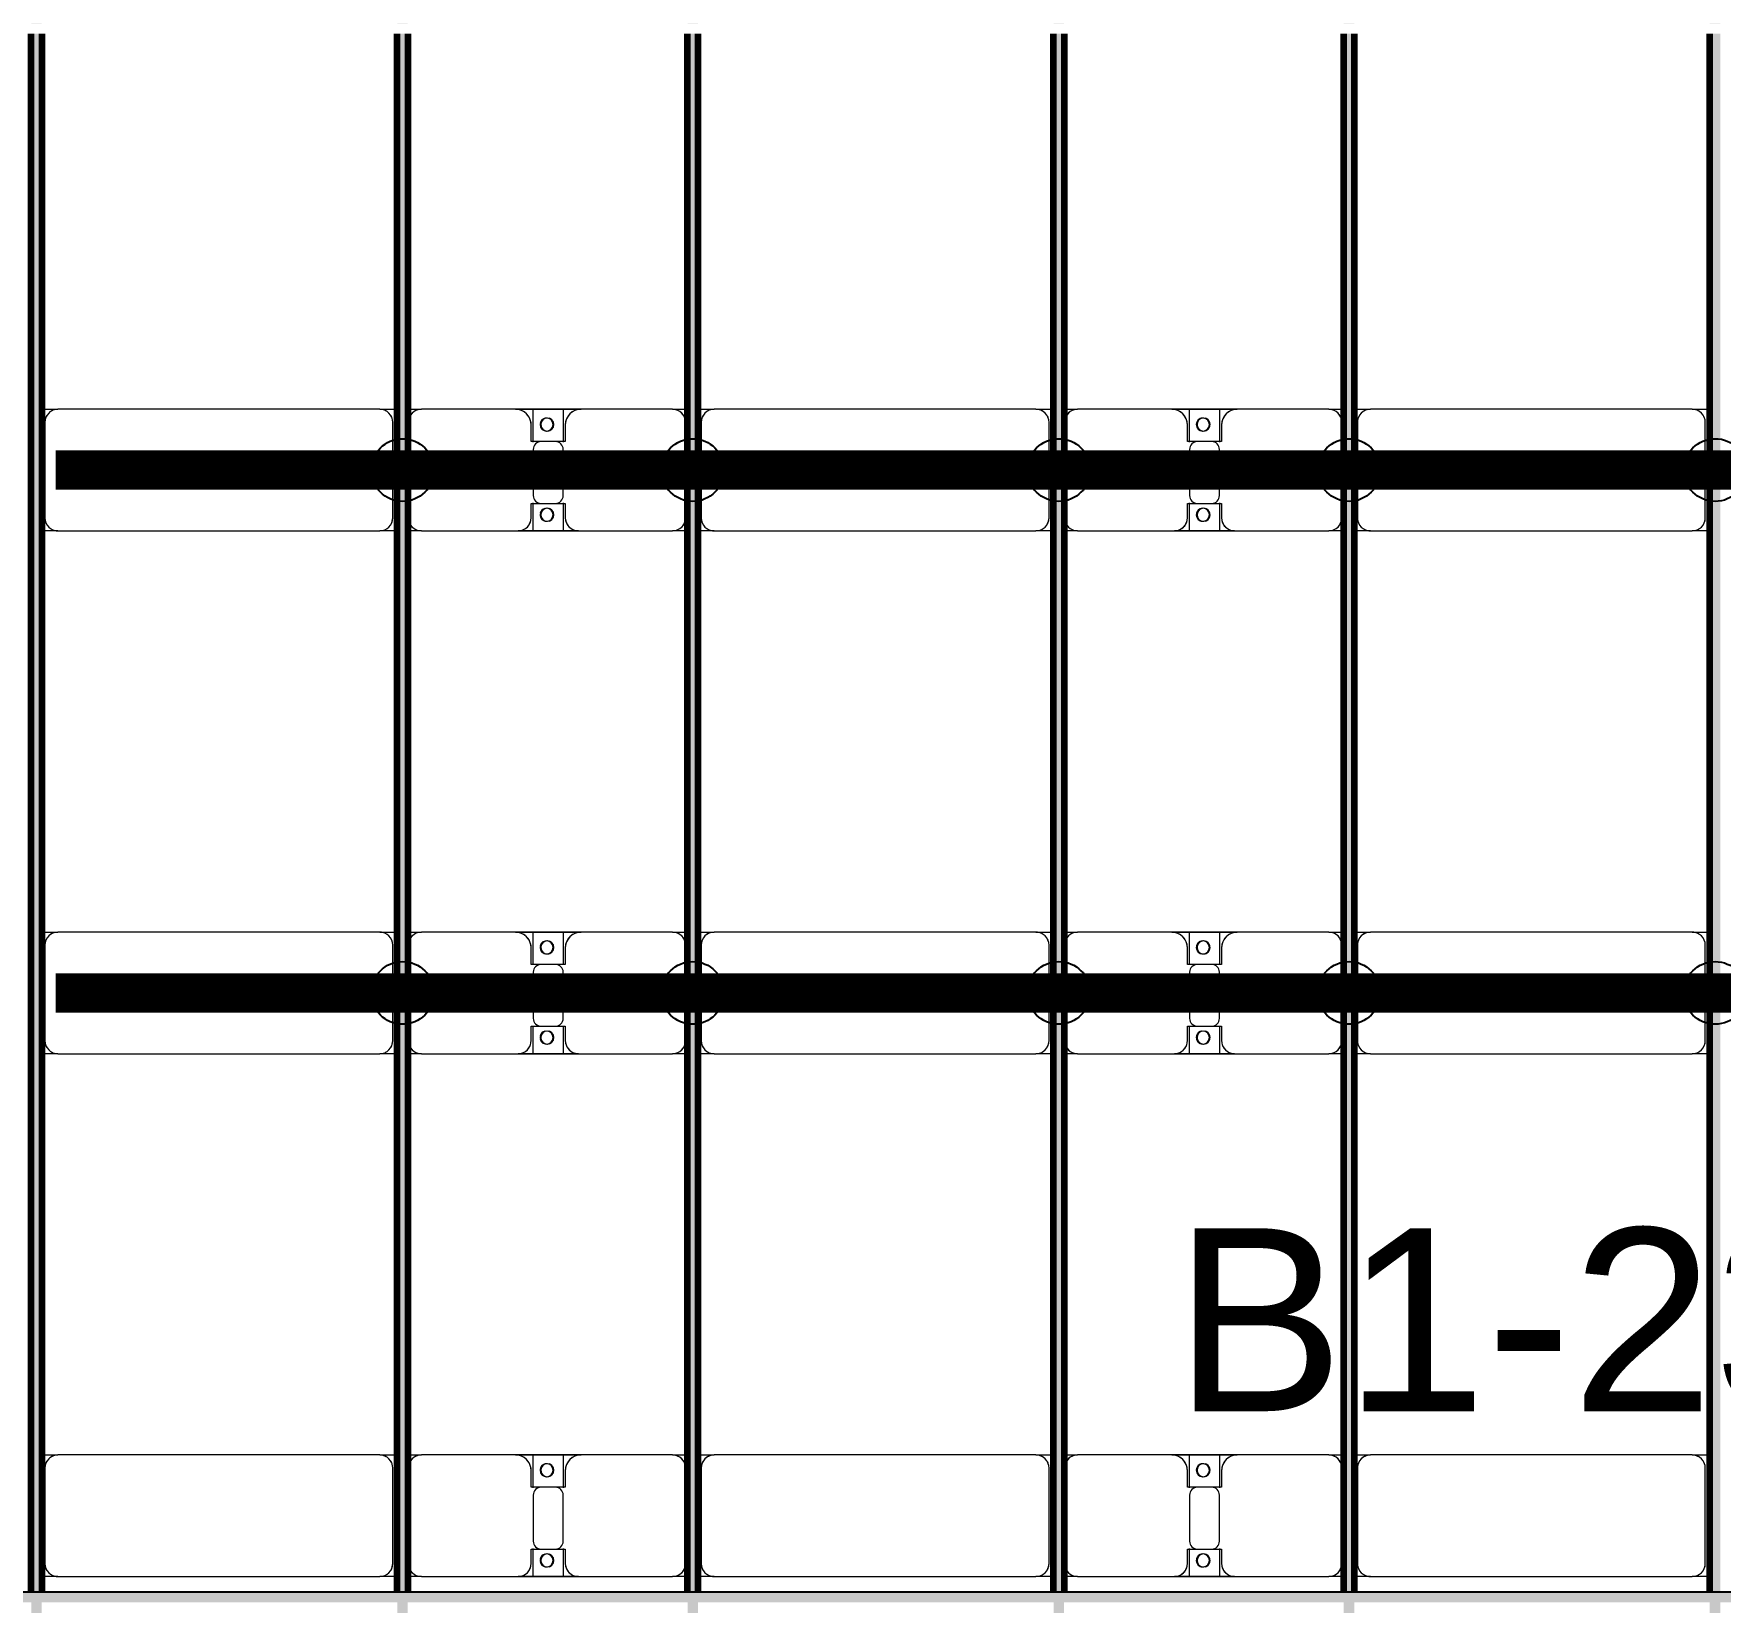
# Model space of a CAD drawing. Header units: millimetres. Extents: x -268744 to 115753, y -96240 to -10461.
# Drawn here: x -209565 to -203114, y -28647 to -22647 of the extents above; entities that cross this region are included whole.
import ezdxf

# ---------------------------------------------------------------- set-up
doc = ezdxf.new("R2010")
doc.units = ezdxf.units.MM
doc.layers.add('A-GENM', color=13, linetype='Continuous', lineweight=9)
doc.layers.add('S-BEAM', color=12, linetype='Continuous', lineweight=9)
doc.layers.add('GC-GHI CHU', color=2, linetype='Continuous')
doc.layers.add('GC-HOP 40x60 GIA CUONG', color=1, linetype='Continuous')
doc.styles.add('GC_VN', font='arial.ttf')

# ---------------------------------------------------------------- blocks, each defined once
blk = doc.blocks.new('Dai phao do pin - DẢI PHAO ĐỠ PIN-V17-KHUNG KẾT CẤU BÈ PIN 1')
at = {"layer": 'A-GENM', "color": 7}
for p, q in [((44497.6, 241.6), (44559.7, 241.6)), ((44497.6, 241.6), (44559.7, 241.6)), ((45790.3, 241.6), (44559.7, 241.6)), ((45790.3, 241.6), (45857.6, 241.6)), ((45790.3, 241.6), (45857.6, 241.6)), ((45897.6, 241.6), (45949.7, 241.6)), ((45897.6, 241.6), (45949.7, 241.6)), ((46309.7, 241.6), (45949.7, 241.6)), ((46309.7, 241.6), (46492.2, 241.6)), ((46492.2, 241.6), (46309.7, 241.6)), ((46377.8, 241.6), (46560.3, 241.6)), ((46377.8, 116.2), (46377.8, 241.6)), ((46560.3, 241.6), (46377.8, 241.6)), ((46492.2, 241.6), (46492.2, 116.2)), ((46910.3, 241.6), (46560.3, 241.6)), ((46910.3, 241.6), (46967.6, 241.6)), ((46910.3, 241.6), (46967.6, 241.6)), ((47007.6, 241.6), (47069.7, 241.6)), ((47007.6, 241.6), (47069.7, 241.6)), ((48300.3, 241.6), (47069.7, 241.6)), ((48300.3, 241.6), (48367.6, 241.6)), ((48300.3, 241.6), (48367.6, 241.6)), ((48407.6, 241.6), (48459.7, 241.6)), ((48407.6, 241.6), (48459.7, 241.6)), ((48819.7, 241.6), (48459.7, 241.6)), ((48819.7, 241.6), (49002.2, 241.6)), ((49002.2, 241.6), (48819.7, 241.6)), ((48887.8, 241.6), (49070.3, 241.6)), ((48887.8, 116.2), (48887.8, 241.6)), ((49070.3, 241.6), (48887.8, 241.6)), ((49002.2, 241.6), (49002.2, 116.2)), ((49420.3, 241.6), (49070.3, 241.6)), ((49420.3, 241.6), (49477.6, 241.6)), ((49420.3, 241.6), (49477.6, 241.6)), ((49517.6, 241.6), (49579.7, 241.6)), ((49517.6, 241.6), (49579.7, 241.6)), ((50810.3, 241.6), (49579.7, 241.6)), ((50810.3, 241.6), (50877.6, 241.6)), ((50810.3, 241.6), (50877.6, 241.6)), ((44509.7, 191.6), (44509.7, -173.4)), ((45840.3, -173.4), (45840.3, 191.6)), ((45899.7, 191.6), (45899.7, -173.4)), ((46369.7, 118.2), (46369.7, 181.6)), ((46500.3, 181.6), (46500.3, 118.2)), ((46960.3, -173.4), (46960.3, 191.6)), ((47019.7, 191.6), (47019.7, -173.4)), ((48350.3, -173.4), (48350.3, 191.6)), ((48409.7, 191.6), (48409.7, -173.4)), ((48879.7, 118.2), (48879.7, 181.6)), ((49010.3, 181.6), (49010.3, 118.2)), ((49470.3, -173.4), (49470.3, 191.6)), ((49529.7, 191.6), (49529.7, -173.4)), ((50860.3, -173.4), (50860.3, 191.6)), ((46462.2, 118.2), (46369.7, 118.2)), ((46377.8, 88.2), (46377.8, -88.2)), ((46500.3, 118.2), (46407.8, 118.2)), ((46492.2, -88.2), (46492.2, 88.2)), ((48972.2, 118.2), (48879.7, 118.2)), ((48887.8, 88.2), (48887.8, -88.2)), ((49010.3, 118.2), (48917.8, 118.2)), ((49002.2, -88.2), (49002.2, 88.2)), ((46369.7, -173.4), (46369.7, -118.2)), ((46369.7, -118.2), (46462.2, -118.2)), ((46377.8, -223.4), (46377.8, -116.2)), ((46407.8, -118.2), (46500.3, -118.2)), ((46492.2, -116.2), (46492.2, -223.4)), ((46500.3, -118.2), (46500.3, -173.4)), ((48879.7, -173.4), (48879.7, -118.2)), ((48879.7, -118.2), (48972.2, -118.2)), ((48887.8, -223.4), (48887.8, -116.2)), ((48917.8, -118.2), (49010.3, -118.2)), ((49002.2, -116.2), (49002.2, -223.4)), ((49010.3, -118.2), (49010.3, -173.4)), ((44559.7, -223.4), (44497.6, -223.4)), ((44559.7, -223.4), (44497.6, -223.4)), ((44559.7, -223.4), (45790.3, -223.4)), ((45857.6, -223.4), (45790.3, -223.4)), ((45857.6, -223.4), (45790.3, -223.4)), ((45949.7, -223.4), (45897.6, -223.4)), ((45949.7, -223.4), (45897.6, -223.4)), ((45949.7, -223.4), (46319.7, -223.4)), ((46492.2, -223.4), (46319.7, -223.4)), ((46319.7, -223.4), (46492.2, -223.4)), ((46550.3, -223.4), (46377.8, -223.4)), ((46377.8, -223.4), (46550.3, -223.4)), ((46550.3, -223.4), (46910.3, -223.4)), ((46967.6, -223.4), (46910.3, -223.4)), ((46967.6, -223.4), (46910.3, -223.4)), ((47069.7, -223.4), (47007.6, -223.4)), ((47069.7, -223.4), (47007.6, -223.4)), ((47069.7, -223.4), (48300.3, -223.4)), ((48367.6, -223.4), (48300.3, -223.4)), ((48367.6, -223.4), (48300.3, -223.4)), ((48459.7, -223.4), (48407.6, -223.4)), ((48459.7, -223.4), (48407.6, -223.4)), ((48459.7, -223.4), (48829.7, -223.4)), ((49002.2, -223.4), (48829.7, -223.4)), ((48829.7, -223.4), (49002.2, -223.4)), ((49060.3, -223.4), (48887.8, -223.4)), ((48887.8, -223.4), (49060.3, -223.4)), ((49060.3, -223.4), (49420.3, -223.4)), ((49477.6, -223.4), (49420.3, -223.4)), ((49477.6, -223.4), (49420.3, -223.4)), ((49579.7, -223.4), (49517.6, -223.4)), ((49579.7, -223.4), (49517.6, -223.4)), ((49579.7, -223.4), (50810.3, -223.4)), ((50877.6, -223.4), (50810.3, -223.4)), ((50877.6, -223.4), (50810.3, -223.4))]:
    blk.add_line(p, q, dxfattribs=at)
for centre, radius, start, end in [((44559.7, 191.6), 50, 90, 180), ((44559.7, 191.6), 50, 150, 180), ((44559.7, 191.6), 50, 105, 135), ((45790.3, 191.6), 50, 0, 90), ((45790.3, 191.6), 50, 60, 90), ((45790.3, 191.6), 50, 15, 30), ((45949.7, 191.6), 50, 90, 180), ((45949.7, 191.6), 50, 105, 180), ((46309.7, 181.6), 60, 0, 90), ((46309.7, 181.6), 60, 0, 60), ((46428.6, 183.2), 25, 0, 180), ((46428.6, 183.2), 25, 0, 165), ((46431.4, 183.2), 25, 0, 180), ((46431.4, 183.2), 25, 90, 180), ((46431.4, 183.2), 25, 15, 75), ((46560.3, 181.6), 60, 90, 180), ((46560.3, 181.6), 60, 120, 180), ((46910.3, 191.6), 50, 0, 90), ((46910.3, 191.6), 50, 0, 75), ((47069.7, 191.6), 50, 90, 180), ((47069.7, 191.6), 50, 150, 180), ((47069.7, 191.6), 50, 105, 135), ((48300.3, 191.6), 50, 0, 90), ((48300.3, 191.6), 50, 60, 90), ((48300.3, 191.6), 50, 15, 30), ((48459.7, 191.6), 50, 90, 180), ((48459.7, 191.6), 50, 105, 180), ((48819.7, 181.6), 60, 0, 90), ((48819.7, 181.6), 60, 0, 60), ((48938.6, 183.2), 25, 0, 180), ((48938.6, 183.2), 25, 0, 165), ((48941.4, 183.2), 25, 0, 180), ((48941.4, 183.2), 25, 90, 180), ((48941.4, 183.2), 25, 15, 75), ((49070.3, 181.6), 60, 90, 180), ((49070.3, 181.6), 60, 120, 180), ((49420.3, 191.6), 50, 0, 90), ((49420.3, 191.6), 50, 0, 75), ((49579.7, 191.6), 50, 90, 180), ((49579.7, 191.6), 50, 150, 180), ((49579.7, 191.6), 50, 105, 135), ((50810.3, 191.6), 50, 360, 90), ((50810.3, 191.6), 50, 60, 90), ((50810.3, 191.6), 50, 15, 30), ((46428.6, 183.2), 25, 180, 360), ((46431.4, 183.2), 25, 180, 0), ((46431.4, 183.2), 25, 180, 300), ((46428.6, 183.2), 25, 210, 0), ((46431.4, 183.2), 25, 330, 345), ((48938.6, 183.2), 25, 180, 360), ((48941.4, 183.2), 25, 180, 360), ((48941.4, 183.2), 25, 180, 300), ((48938.6, 183.2), 25, 210, 0), ((48941.4, 183.2), 25, 330, 345), ((46407.8, 88.2), 30, 90, 180), ((46462.2, 88.2), 30, 0, 90), ((48917.8, 88.2), 30, 90, 180), ((48972.2, 88.2), 30, 0, 90), ((46407.8, -88.2), 30, 180, 270), ((46462.2, -88.2), 30, 270, 360), ((48917.8, -88.2), 30, 180, 270), ((48972.2, -88.2), 30, 270, 360), ((44559.7, -173.4), 50, 180, 270), ((44559.7, -173.4), 50, 180, 210), ((45790.3, -173.4), 50, 270, 0), ((45790.3, -173.4), 50, 330, 360), ((45949.7, -173.4), 50, 180, 270), ((45949.7, -173.4), 50, 180, 255), ((46319.7, -173.4), 50, 270, 0), ((46319.7, -173.4), 50, 285, 0), ((46428.6, -161.8), 25, 0, 180), ((46428.6, -161.8), 25, 180, 0), ((46428.6, -161.8), 25, 105, 165), ((46428.6, -161.8), 25, 195, 0), ((46431.4, -161.8), 25, 0, 180), ((46431.4, -161.8), 25, 105, 180), ((46431.4, -161.8), 25, 180, 0), ((46431.4, -161.8), 25, 180, 270), ((46428.6, -161.8), 25, 0, 75), ((46431.4, -161.8), 25, 15, 75), ((46431.4, -161.8), 25, 285, 345), ((46550.3, -173.4), 50, 180, 270), ((46550.3, -173.4), 50, 180, 255), ((46910.3, -173.4), 50, 270, 0), ((46910.3, -173.4), 50, 285, 360), ((47069.7, -173.4), 50, 180, 270), ((47069.7, -173.4), 50, 180, 210), ((48300.3, -173.4), 50, 270, 0), ((48300.3, -173.4), 50, 330, 0), ((48459.7, -173.4), 50, 180, 270), ((48459.7, -173.4), 50, 180, 255), ((48829.7, -173.4), 50, 270, 0), ((48829.7, -173.4), 50, 285, 0), ((48938.6, -161.8), 25, 0, 180), ((48938.6, -161.8), 25, 180, 0), ((48938.6, -161.8), 25, 105, 165), ((48938.6, -161.8), 25, 195, 0), ((48941.4, -161.8), 25, 360, 180), ((48941.4, -161.8), 25, 105, 180), ((48941.4, -161.8), 25, 180, 360), ((48941.4, -161.8), 25, 180, 270), ((48938.6, -161.8), 25, 0, 75), ((48941.4, -161.8), 25, 15, 75), ((48941.4, -161.8), 25, 285, 345), ((49060.3, -173.4), 50, 180, 270), ((49060.3, -173.4), 50, 180, 255), ((49420.3, -173.4), 50, 270, 360), ((49420.3, -173.4), 50, 285, 360), ((49579.7, -173.4), 50, 180, 270), ((49579.7, -173.4), 50, 180, 210), ((50810.3, -173.4), 50, 270, 0), ((50810.3, -173.4), 50, 330, 0), ((44559.7, -173.4), 50, 240, 270), ((45790.3, -173.4), 50, 285, 300), ((47069.7, -173.4), 50, 240, 270), ((48300.3, -173.4), 50, 285, 300), ((49579.7, -173.4), 50, 240, 270), ((50810.3, -173.4), 50, 285, 300)]:
    blk.add_arc(centre, radius, start, end, dxfattribs=at)
blk = doc.blocks.new('Dai phao do pin - DẢI PHAO ĐỠ PIN-V22-KHUNG KẾT CẤU BÈ PIN 1')
at = {"layer": 'A-GENM', "color": 7}
for p, q in [((44497.6, 241.6), (44559.7, 241.6)), ((44497.6, 241.6), (44559.7, 241.6)), ((45790.3, 241.6), (44559.7, 241.6)), ((45790.3, 241.6), (45857.6, 241.6)), ((45790.3, 241.6), (45857.6, 241.6)), ((45897.6, 241.6), (45949.7, 241.6)), ((45897.6, 241.6), (45949.7, 241.6)), ((46309.7, 241.6), (45949.7, 241.6)), ((46309.7, 241.6), (46492.2, 241.6)), ((46492.2, 241.6), (46309.7, 241.6)), ((46377.8, 241.6), (46560.3, 241.6)), ((46377.8, 116.2), (46377.8, 241.6)), ((46560.3, 241.6), (46377.8, 241.6)), ((46492.2, 241.6), (46492.2, 116.2)), ((46910.3, 241.6), (46560.3, 241.6)), ((46910.3, 241.6), (46967.6, 241.6)), ((46910.3, 241.6), (46967.6, 241.6)), ((47007.6, 241.6), (47069.7, 241.6)), ((47007.6, 241.6), (47069.7, 241.6)), ((48300.3, 241.6), (47069.7, 241.6)), ((48300.3, 241.6), (48367.6, 241.6)), ((48300.3, 241.6), (48367.6, 241.6)), ((48407.6, 241.6), (48459.7, 241.6)), ((48407.6, 241.6), (48459.7, 241.6)), ((48819.7, 241.6), (48459.7, 241.6)), ((48819.7, 241.6), (49002.2, 241.6)), ((49002.2, 241.6), (48819.7, 241.6)), ((48887.8, 241.6), (49070.3, 241.6)), ((48887.8, 116.2), (48887.8, 241.6)), ((49070.3, 241.6), (48887.8, 241.6)), ((49002.2, 241.6), (49002.2, 116.2)), ((49420.3, 241.6), (49070.3, 241.6)), ((49420.3, 241.6), (49477.6, 241.6)), ((49420.3, 241.6), (49477.6, 241.6)), ((49517.6, 241.6), (49579.7, 241.6)), ((49517.6, 241.6), (49579.7, 241.6)), ((50810.3, 241.6), (49579.7, 241.6)), ((50810.3, 241.6), (50877.6, 241.6)), ((50810.3, 241.6), (50877.6, 241.6)), ((44509.7, 191.6), (44509.7, -173.4)), ((45840.3, -173.4), (45840.3, 191.6)), ((45899.7, 191.6), (45899.7, -173.4)), ((46369.7, 118.2), (46369.7, 181.6)), ((46500.3, 181.6), (46500.3, 118.2)), ((46960.3, -173.4), (46960.3, 191.6)), ((47019.7, 191.6), (47019.7, -173.4)), ((48350.3, -173.4), (48350.3, 191.6)), ((48409.7, 191.6), (48409.7, -173.4)), ((48879.7, 118.2), (48879.7, 181.6)), ((49010.3, 181.6), (49010.3, 118.2)), ((49470.3, -173.4), (49470.3, 191.6)), ((49529.7, 191.6), (49529.7, -173.4)), ((50860.3, -173.4), (50860.3, 191.6)), ((46462.2, 118.2), (46369.7, 118.2)), ((46377.8, 88.2), (46377.8, -88.2)), ((46500.3, 118.2), (46407.8, 118.2)), ((46492.2, -88.2), (46492.2, 88.2)), ((48972.2, 118.2), (48879.7, 118.2)), ((48887.8, 88.2), (48887.8, -88.2)), ((49010.3, 118.2), (48917.8, 118.2)), ((49002.2, -88.2), (49002.2, 88.2)), ((46369.7, -173.4), (46369.7, -118.2)), ((46369.7, -118.2), (46462.2, -118.2)), ((46377.8, -223.4), (46377.8, -116.2)), ((46407.8, -118.2), (46500.3, -118.2)), ((46492.2, -116.2), (46492.2, -223.4)), ((46500.3, -118.2), (46500.3, -173.4)), ((48879.7, -173.4), (48879.7, -118.2)), ((48879.7, -118.2), (48972.2, -118.2)), ((48887.8, -223.4), (48887.8, -116.2)), ((48917.8, -118.2), (49010.3, -118.2)), ((49002.2, -116.2), (49002.2, -223.4)), ((49010.3, -118.2), (49010.3, -173.4)), ((44559.7, -223.4), (44497.6, -223.4)), ((44559.7, -223.4), (44497.6, -223.4)), ((44559.7, -223.4), (45790.3, -223.4)), ((45857.6, -223.4), (45790.3, -223.4)), ((45857.6, -223.4), (45790.3, -223.4)), ((45949.7, -223.4), (45897.6, -223.4)), ((45949.7, -223.4), (45897.6, -223.4)), ((45949.7, -223.4), (46319.7, -223.4)), ((46492.2, -223.4), (46319.7, -223.4)), ((46319.7, -223.4), (46492.2, -223.4)), ((46550.3, -223.4), (46377.8, -223.4)), ((46377.8, -223.4), (46550.3, -223.4)), ((46550.3, -223.4), (46910.3, -223.4)), ((46967.6, -223.4), (46910.3, -223.4)), ((46967.6, -223.4), (46910.3, -223.4)), ((47069.7, -223.4), (47007.6, -223.4)), ((47069.7, -223.4), (47007.6, -223.4)), ((47069.7, -223.4), (48300.3, -223.4)), ((48367.6, -223.4), (48300.3, -223.4)), ((48367.6, -223.4), (48300.3, -223.4)), ((48459.7, -223.4), (48407.6, -223.4)), ((48459.7, -223.4), (48407.6, -223.4)), ((48459.7, -223.4), (48829.7, -223.4)), ((49002.2, -223.4), (48829.7, -223.4)), ((48829.7, -223.4), (49002.2, -223.4)), ((49060.3, -223.4), (48887.8, -223.4)), ((48887.8, -223.4), (49060.3, -223.4)), ((49060.3, -223.4), (49420.3, -223.4)), ((49477.6, -223.4), (49420.3, -223.4)), ((49477.6, -223.4), (49420.3, -223.4)), ((49579.7, -223.4), (49517.6, -223.4)), ((49579.7, -223.4), (49517.6, -223.4)), ((49579.7, -223.4), (50810.3, -223.4)), ((50877.6, -223.4), (50810.3, -223.4)), ((50877.6, -223.4), (50810.3, -223.4))]:
    blk.add_line(p, q, dxfattribs=at)
for centre, radius, start, end in [((44559.7, 191.6), 50, 90, 180), ((44559.7, 191.6), 50, 150, 180), ((44559.7, 191.6), 50, 105, 135), ((45790.3, 191.6), 50, 0, 90), ((45790.3, 191.6), 50, 60, 90), ((45790.3, 191.6), 50, 15, 30), ((45949.7, 191.6), 50, 90, 180), ((45949.7, 191.6), 50, 105, 180), ((46309.7, 181.6), 60, 0, 90), ((46309.7, 181.6), 60, 0, 60), ((46428.6, 183.2), 25, 0, 180), ((46428.6, 183.2), 25, 0, 165), ((46431.4, 183.2), 25, 0, 180), ((46431.4, 183.2), 25, 90, 180), ((46431.4, 183.2), 25, 15, 75), ((46560.3, 181.6), 60, 90, 180), ((46560.3, 181.6), 60, 120, 180), ((46910.3, 191.6), 50, 0, 90), ((46910.3, 191.6), 50, 0, 75), ((47069.7, 191.6), 50, 90, 180), ((47069.7, 191.6), 50, 150, 180), ((47069.7, 191.6), 50, 105, 135), ((48300.3, 191.6), 50, 0, 90), ((48300.3, 191.6), 50, 60, 90), ((48300.3, 191.6), 50, 15, 30), ((48459.7, 191.6), 50, 90, 180), ((48459.7, 191.6), 50, 105, 180), ((48819.7, 181.6), 60, 0, 90), ((48819.7, 181.6), 60, 0, 60), ((48938.6, 183.2), 25, 0, 180), ((48938.6, 183.2), 25, 0, 165), ((48941.4, 183.2), 25, 0, 180), ((48941.4, 183.2), 25, 90, 180), ((48941.4, 183.2), 25, 15, 75), ((49070.3, 181.6), 60, 90, 180), ((49070.3, 181.6), 60, 120, 180), ((49420.3, 191.6), 50, 0, 90), ((49420.3, 191.6), 50, 0, 75), ((49579.7, 191.6), 50, 90, 180), ((49579.7, 191.6), 50, 150, 180), ((49579.7, 191.6), 50, 105, 135), ((50810.3, 191.6), 50, 360, 90), ((50810.3, 191.6), 50, 60, 90), ((50810.3, 191.6), 50, 15, 30), ((46428.6, 183.2), 25, 180, 360), ((46431.4, 183.2), 25, 180, 0), ((46431.4, 183.2), 25, 180, 300), ((46428.6, 183.2), 25, 210, 0), ((46431.4, 183.2), 25, 330, 345), ((48938.6, 183.2), 25, 180, 360), ((48941.4, 183.2), 25, 180, 360), ((48941.4, 183.2), 25, 180, 300), ((48938.6, 183.2), 25, 210, 0), ((48941.4, 183.2), 25, 330, 345), ((46407.8, 88.2), 30, 90, 180), ((46462.2, 88.2), 30, 0, 90), ((48917.8, 88.2), 30, 90, 180), ((48972.2, 88.2), 30, 0, 90), ((46407.8, -88.2), 30, 180, 270), ((46462.2, -88.2), 30, 270, 360), ((48917.8, -88.2), 30, 180, 270), ((48972.2, -88.2), 30, 270, 360), ((44559.7, -173.4), 50, 180, 270), ((44559.7, -173.4), 50, 180, 210), ((45790.3, -173.4), 50, 270, 0), ((45790.3, -173.4), 50, 330, 360), ((45949.7, -173.4), 50, 180, 270), ((45949.7, -173.4), 50, 180, 255), ((46319.7, -173.4), 50, 270, 0), ((46319.7, -173.4), 50, 285, 0), ((46428.6, -161.8), 25, 0, 180), ((46428.6, -161.8), 25, 180, 0), ((46428.6, -161.8), 25, 105, 165), ((46428.6, -161.8), 25, 195, 0), ((46431.4, -161.8), 25, 0, 180), ((46431.4, -161.8), 25, 105, 180), ((46431.4, -161.8), 25, 180, 0), ((46431.4, -161.8), 25, 180, 270), ((46428.6, -161.8), 25, 0, 75), ((46431.4, -161.8), 25, 15, 75), ((46431.4, -161.8), 25, 285, 345), ((46550.3, -173.4), 50, 180, 270), ((46550.3, -173.4), 50, 180, 255), ((46910.3, -173.4), 50, 270, 0), ((46910.3, -173.4), 50, 285, 360), ((47069.7, -173.4), 50, 180, 270), ((47069.7, -173.4), 50, 180, 210), ((48300.3, -173.4), 50, 270, 0), ((48300.3, -173.4), 50, 330, 0), ((48459.7, -173.4), 50, 180, 270), ((48459.7, -173.4), 50, 180, 255), ((48829.7, -173.4), 50, 270, 0), ((48829.7, -173.4), 50, 285, 0), ((48938.6, -161.8), 25, 0, 180), ((48938.6, -161.8), 25, 180, 0), ((48938.6, -161.8), 25, 105, 165), ((48938.6, -161.8), 25, 195, 0), ((48941.4, -161.8), 25, 360, 180), ((48941.4, -161.8), 25, 105, 180), ((48941.4, -161.8), 25, 180, 360), ((48941.4, -161.8), 25, 180, 270), ((48938.6, -161.8), 25, 0, 75), ((48941.4, -161.8), 25, 15, 75), ((48941.4, -161.8), 25, 285, 345), ((49060.3, -173.4), 50, 180, 270), ((49060.3, -173.4), 50, 180, 255), ((49420.3, -173.4), 50, 270, 360), ((49420.3, -173.4), 50, 285, 360), ((49579.7, -173.4), 50, 180, 270), ((49579.7, -173.4), 50, 180, 210), ((50810.3, -173.4), 50, 270, 0), ((50810.3, -173.4), 50, 330, 0), ((44559.7, -173.4), 50, 240, 270), ((45790.3, -173.4), 50, 285, 300), ((47069.7, -173.4), 50, 240, 270), ((48300.3, -173.4), 50, 285, 300), ((49579.7, -173.4), 50, 240, 270), ((50810.3, -173.4), 50, 285, 300)]:
    blk.add_arc(centre, radius, start, end, dxfattribs=at)
blk = doc.blocks.new('Dai phao do pin - DẢI PHAO ĐỠ PIN-V23-KHUNG KẾT CẤU BÈ PIN 1')
at = {"layer": 'A-GENM', "color": 7}
for p, q in [((44497.6, 241.6), (44559.7, 241.6)), ((44497.6, 241.6), (44559.7, 241.6)), ((45790.3, 241.6), (44559.7, 241.6)), ((45790.3, 241.6), (45857.6, 241.6)), ((45790.3, 241.6), (45857.6, 241.6)), ((45897.6, 241.6), (45949.7, 241.6)), ((45897.6, 241.6), (45949.7, 241.6)), ((46309.7, 241.6), (45949.7, 241.6)), ((46309.7, 241.6), (46492.2, 241.6)), ((46492.2, 241.6), (46309.7, 241.6)), ((46377.8, 241.6), (46560.3, 241.6)), ((46377.8, 116.2), (46377.8, 241.6)), ((46560.3, 241.6), (46377.8, 241.6)), ((46492.2, 241.6), (46492.2, 116.2)), ((46910.3, 241.6), (46560.3, 241.6)), ((46910.3, 241.6), (46967.6, 241.6)), ((46910.3, 241.6), (46967.6, 241.6)), ((47007.6, 241.6), (47069.7, 241.6)), ((47007.6, 241.6), (47069.7, 241.6)), ((48300.3, 241.6), (47069.7, 241.6)), ((48300.3, 241.6), (48367.6, 241.6)), ((48300.3, 241.6), (48367.6, 241.6)), ((48407.6, 241.6), (48459.7, 241.6)), ((48407.6, 241.6), (48459.7, 241.6)), ((48819.7, 241.6), (48459.7, 241.6)), ((48819.7, 241.6), (49002.2, 241.6)), ((49002.2, 241.6), (48819.7, 241.6)), ((48887.8, 241.6), (49070.3, 241.6)), ((48887.8, 116.2), (48887.8, 241.6)), ((49070.3, 241.6), (48887.8, 241.6)), ((49002.2, 241.6), (49002.2, 116.2)), ((49420.3, 241.6), (49070.3, 241.6)), ((49420.3, 241.6), (49477.6, 241.6)), ((49420.3, 241.6), (49477.6, 241.6)), ((49517.6, 241.6), (49579.7, 241.6)), ((49517.6, 241.6), (49579.7, 241.6)), ((50810.3, 241.6), (49579.7, 241.6)), ((50810.3, 241.6), (50877.6, 241.6)), ((50810.3, 241.6), (50877.6, 241.6)), ((44509.7, 191.6), (44509.7, -173.4)), ((45840.3, -173.4), (45840.3, 191.6)), ((45899.7, 191.6), (45899.7, -173.4)), ((46369.7, 118.2), (46369.7, 181.6)), ((46500.3, 181.6), (46500.3, 118.2)), ((46960.3, -173.4), (46960.3, 191.6)), ((47019.7, 191.6), (47019.7, -173.4)), ((48350.3, -173.4), (48350.3, 191.6)), ((48409.7, 191.6), (48409.7, -173.4)), ((48879.7, 118.2), (48879.7, 181.6)), ((49010.3, 181.6), (49010.3, 118.2)), ((49470.3, -173.4), (49470.3, 191.6)), ((49529.7, 191.6), (49529.7, -173.4)), ((50860.3, -173.4), (50860.3, 191.6)), ((46462.2, 118.2), (46369.7, 118.2)), ((46377.8, 88.2), (46377.8, -88.2)), ((46500.3, 118.2), (46407.8, 118.2)), ((46492.2, -88.2), (46492.2, 88.2)), ((48972.2, 118.2), (48879.7, 118.2)), ((48887.8, 88.2), (48887.8, -88.2)), ((49010.3, 118.2), (48917.8, 118.2)), ((49002.2, -88.2), (49002.2, 88.2)), ((46369.7, -173.4), (46369.7, -118.2)), ((46369.7, -118.2), (46462.2, -118.2)), ((46377.8, -223.4), (46377.8, -116.2)), ((46407.8, -118.2), (46500.3, -118.2)), ((46492.2, -116.2), (46492.2, -223.4)), ((46500.3, -118.2), (46500.3, -173.4)), ((48879.7, -173.4), (48879.7, -118.2)), ((48879.7, -118.2), (48972.2, -118.2)), ((48887.8, -223.4), (48887.8, -116.2)), ((48917.8, -118.2), (49010.3, -118.2)), ((49002.2, -116.2), (49002.2, -223.4)), ((49010.3, -118.2), (49010.3, -173.4)), ((44559.7, -223.4), (44497.6, -223.4)), ((44559.7, -223.4), (44497.6, -223.4)), ((44559.7, -223.4), (45790.3, -223.4)), ((45857.6, -223.4), (45790.3, -223.4)), ((45857.6, -223.4), (45790.3, -223.4)), ((45949.7, -223.4), (45897.6, -223.4)), ((45949.7, -223.4), (45897.6, -223.4)), ((45949.7, -223.4), (46319.7, -223.4)), ((46492.2, -223.4), (46319.7, -223.4)), ((46319.7, -223.4), (46492.2, -223.4)), ((46550.3, -223.4), (46377.8, -223.4)), ((46377.8, -223.4), (46550.3, -223.4)), ((46550.3, -223.4), (46910.3, -223.4)), ((46967.6, -223.4), (46910.3, -223.4)), ((46967.6, -223.4), (46910.3, -223.4)), ((47069.7, -223.4), (47007.6, -223.4)), ((47069.7, -223.4), (47007.6, -223.4)), ((47069.7, -223.4), (48300.3, -223.4)), ((48367.6, -223.4), (48300.3, -223.4)), ((48367.6, -223.4), (48300.3, -223.4)), ((48459.7, -223.4), (48407.6, -223.4)), ((48459.7, -223.4), (48407.6, -223.4)), ((48459.7, -223.4), (48829.7, -223.4)), ((49002.2, -223.4), (48829.7, -223.4)), ((48829.7, -223.4), (49002.2, -223.4)), ((49060.3, -223.4), (48887.8, -223.4)), ((48887.8, -223.4), (49060.3, -223.4)), ((49060.3, -223.4), (49420.3, -223.4)), ((49477.6, -223.4), (49420.3, -223.4)), ((49477.6, -223.4), (49420.3, -223.4)), ((49579.7, -223.4), (49517.6, -223.4)), ((49579.7, -223.4), (49517.6, -223.4)), ((49579.7, -223.4), (50810.3, -223.4)), ((50877.6, -223.4), (50810.3, -223.4)), ((50877.6, -223.4), (50810.3, -223.4))]:
    blk.add_line(p, q, dxfattribs=at)
for centre, radius, start, end in [((44559.7, 191.6), 50, 90, 180), ((44559.7, 191.6), 50, 150, 180), ((44559.7, 191.6), 50, 105, 135), ((45790.3, 191.6), 50, 0, 90), ((45790.3, 191.6), 50, 60, 90), ((45790.3, 191.6), 50, 15, 30), ((45949.7, 191.6), 50, 90, 180), ((45949.7, 191.6), 50, 105, 180), ((46309.7, 181.6), 60, 0, 90), ((46309.7, 181.6), 60, 0, 60), ((46428.6, 183.2), 25, 0, 180), ((46428.6, 183.2), 25, 0, 165), ((46431.4, 183.2), 25, 0, 180), ((46431.4, 183.2), 25, 90, 180), ((46431.4, 183.2), 25, 15, 75), ((46560.3, 181.6), 60, 90, 180), ((46560.3, 181.6), 60, 120, 180), ((46910.3, 191.6), 50, 0, 90), ((46910.3, 191.6), 50, 0, 75), ((47069.7, 191.6), 50, 90, 180), ((47069.7, 191.6), 50, 150, 180), ((47069.7, 191.6), 50, 105, 135), ((48300.3, 191.6), 50, 0, 90), ((48300.3, 191.6), 50, 60, 90), ((48300.3, 191.6), 50, 15, 30), ((48459.7, 191.6), 50, 90, 180), ((48459.7, 191.6), 50, 105, 180), ((48819.7, 181.6), 60, 0, 90), ((48819.7, 181.6), 60, 0, 60), ((48938.6, 183.2), 25, 0, 180), ((48938.6, 183.2), 25, 0, 165), ((48941.4, 183.2), 25, 0, 180), ((48941.4, 183.2), 25, 90, 180), ((48941.4, 183.2), 25, 15, 75), ((49070.3, 181.6), 60, 90, 180), ((49070.3, 181.6), 60, 120, 180), ((49420.3, 191.6), 50, 0, 90), ((49420.3, 191.6), 50, 0, 75), ((49579.7, 191.6), 50, 90, 180), ((49579.7, 191.6), 50, 150, 180), ((49579.7, 191.6), 50, 105, 135), ((50810.3, 191.6), 50, 360, 90), ((50810.3, 191.6), 50, 60, 90), ((50810.3, 191.6), 50, 15, 30), ((46428.6, 183.2), 25, 180, 360), ((46431.4, 183.2), 25, 180, 0), ((46431.4, 183.2), 25, 180, 300), ((46428.6, 183.2), 25, 210, 0), ((46431.4, 183.2), 25, 330, 345), ((48938.6, 183.2), 25, 180, 360), ((48941.4, 183.2), 25, 180, 360), ((48941.4, 183.2), 25, 180, 300), ((48938.6, 183.2), 25, 210, 0), ((48941.4, 183.2), 25, 330, 345), ((46407.8, 88.2), 30, 90, 180), ((46462.2, 88.2), 30, 0, 90), ((48917.8, 88.2), 30, 90, 180), ((48972.2, 88.2), 30, 0, 90), ((46407.8, -88.2), 30, 180, 270), ((46462.2, -88.2), 30, 270, 360), ((48917.8, -88.2), 30, 180, 270), ((48972.2, -88.2), 30, 270, 360), ((44559.7, -173.4), 50, 180, 270), ((44559.7, -173.4), 50, 180, 210), ((45790.3, -173.4), 50, 270, 0), ((45790.3, -173.4), 50, 330, 360), ((45949.7, -173.4), 50, 180, 270), ((45949.7, -173.4), 50, 180, 255), ((46319.7, -173.4), 50, 270, 0), ((46319.7, -173.4), 50, 285, 0), ((46428.6, -161.8), 25, 0, 180), ((46428.6, -161.8), 25, 180, 0), ((46428.6, -161.8), 25, 105, 165), ((46428.6, -161.8), 25, 195, 0), ((46431.4, -161.8), 25, 0, 180), ((46431.4, -161.8), 25, 105, 180), ((46431.4, -161.8), 25, 180, 0), ((46431.4, -161.8), 25, 180, 270), ((46428.6, -161.8), 25, 0, 75), ((46431.4, -161.8), 25, 15, 75), ((46431.4, -161.8), 25, 285, 345), ((46550.3, -173.4), 50, 180, 270), ((46550.3, -173.4), 50, 180, 255), ((46910.3, -173.4), 50, 270, 0), ((46910.3, -173.4), 50, 285, 360), ((47069.7, -173.4), 50, 180, 270), ((47069.7, -173.4), 50, 180, 210), ((48300.3, -173.4), 50, 270, 0), ((48300.3, -173.4), 50, 330, 0), ((48459.7, -173.4), 50, 180, 270), ((48459.7, -173.4), 50, 180, 255), ((48829.7, -173.4), 50, 270, 0), ((48829.7, -173.4), 50, 285, 0), ((48938.6, -161.8), 25, 0, 180), ((48938.6, -161.8), 25, 180, 0), ((48938.6, -161.8), 25, 105, 165), ((48938.6, -161.8), 25, 195, 0), ((48941.4, -161.8), 25, 360, 180), ((48941.4, -161.8), 25, 105, 180), ((48941.4, -161.8), 25, 180, 360), ((48941.4, -161.8), 25, 180, 270), ((48938.6, -161.8), 25, 0, 75), ((48941.4, -161.8), 25, 15, 75), ((48941.4, -161.8), 25, 285, 345), ((49060.3, -173.4), 50, 180, 270), ((49060.3, -173.4), 50, 180, 255), ((49420.3, -173.4), 50, 270, 360), ((49420.3, -173.4), 50, 285, 360), ((49579.7, -173.4), 50, 180, 270), ((49579.7, -173.4), 50, 180, 210), ((50810.3, -173.4), 50, 270, 0), ((50810.3, -173.4), 50, 330, 0), ((44559.7, -173.4), 50, 240, 270), ((45790.3, -173.4), 50, 285, 300), ((47069.7, -173.4), 50, 240, 270), ((48300.3, -173.4), 50, 285, 300), ((49579.7, -173.4), 50, 240, 270), ((50810.3, -173.4), 50, 285, 300)]:
    blk.add_arc(centre, radius, start, end, dxfattribs=at)
blk = doc.blocks.new('Dầm C52 - Hộp 40x60-V24-KHUNG KẾT CẤU BÈ PIN 1')
at = {"layer": 'S-BEAM', "lineweight": 25}
blk.add_hatch(color=4, dxfattribs=at).paths.add_polyline_path([(-145811, -20), (145811, -20), (145811, 20), (-145811, 20)])
at = {"layer": 'S-BEAM', "color": 4, "lineweight": 25}
blk.add_line((-145811, 20), (145811, 20), dxfattribs=at)
blk = doc.blocks.new('Dầm C52 - Dầm C52-V2-KHUNG KẾT CẤU BÈ PIN 1')
at = {"layer": 'S-BEAM', "lineweight": 140}
h = blk.add_hatch(color=1, dxfattribs=at)
h.paths.add_polyline_path([(-25480.9, 20), (-25480.9, -20), (-25440.9, -20), (-25440.9, 20)])
h.paths.add_polyline_path([(-25400.9, 20), (-25400.9, -20), (-19440.9, -20), (-19443, 20), (-24983.5, 20)])
h.paths.add_polyline_path([(-19400.9, 20), (-19400.9, -20), (-13440.9, -20), (-13440.9, 20), (-18519.6, 20)])
h.paths.add_polyline_path([(-13400.9, -20), (-7440.9, -20), (-7440.9, 20), (-13400.9, 20)])
h.paths.add_polyline_path([(-7400.9, 20), (-7400.9, -20), (-1440.9, -20), (-1440.9, 20), (-6515.3, 20)])
h.paths.add_polyline_path([(-1400.9, 20), (-1400.9, -20), (4559.1, -20), (4559.1, 20), (-974.9, 20)])
h.paths.add_polyline_path([(4599.1, -20), (10559.1, -20), (10559.1, 20), (4599.1, 20)])
h.paths.add_polyline_path([(10599.1, -20), (16559.1, -20), (16559.1, 20), (10599.1, 20)])
h.paths.add_polyline_path([(16599.1, 20), (16599.1, -20), (22559.1, -20), (22559.1, 20), (17493.2, 20)])
h.paths.add_polyline_path([(22599.1, 20), (22599.1, -20), (25259.1, -20), (25259.1, 20), (23033.7, 20)])
h.paths.add_polyline_path([(25299.1, -20), (25480.9, -20), (25480.9, 20), (25299.1, 20)])
at = {"layer": 'S-BEAM', "color": 1, "lineweight": 140}
for p, q in [((16599.1, 20), (22559.1, 20)), ((22559.1, -20), (16599.1, -20))]:
    blk.add_line(p, q, dxfattribs=at)
blk = doc.blocks.new('Dầm C52 - Dầm C52-102503-KHUNG KẾT CẤU BÈ PIN 1')
at = {"layer": 'S-BEAM', "lineweight": 140}
h = blk.add_hatch(color=1, dxfattribs=at)
h.paths.add_polyline_path([(-25480.9, 20), (-25480.9, -20), (-25440.9, -20), (-25440.9, 20)])
h.paths.add_polyline_path([(-25400.9, 20), (-25400.9, -20), (-19440.9, -20), (-19443, 20), (-24983.5, 20)])
h.paths.add_polyline_path([(-19400.9, 20), (-19400.9, -20), (-13440.9, -20), (-13440.9, 20), (-17596.2, 20)])
h.paths.add_polyline_path([(-13400.9, -20), (-7440.9, -20), (-7440.9, 20), (-13400.9, 20)])
h.paths.add_polyline_path([(-7400.9, -20), (-1440.9, -20), (-1440.9, 20), (-7400.9, 20)])
h.paths.add_polyline_path([(-1400.9, -20), (4559.1, -20), (4559.1, 20), (-1400.9, 20)])
h.paths.add_polyline_path([(4599.1, -20), (10559.1, -20), (10559.1, 20), (4599.1, 20)])
h.paths.add_polyline_path([(10599.1, 20), (10599.1, -20), (16559.1, -20), (16559.1, 20), (11952.8, 20)])
h.paths.add_polyline_path([(16599.1, -20), (22559.1, -20), (22559.1, 20), (16599.1, 20)])
h.paths.add_polyline_path([(22599.1, -20), (25259.1, -20), (25259.1, 20), (22599.1, 20)])
h.paths.add_polyline_path([(25299.1, -20), (25441.8, -20), (25441.8, 20), (25299.1, 20)])
at = {"layer": 'S-BEAM', "color": 1, "lineweight": 140}
for p, q in [((16599.1, 20), (22559.1, 20)), ((22559.1, -20), (16599.1, -20))]:
    blk.add_line(p, q, dxfattribs=at)
blk = doc.blocks.new('Dầm C52 - Dầm C52-V20-KHUNG KẾT CẤU BÈ PIN 1')
at = {"layer": 'S-BEAM', "lineweight": 140}
h = blk.add_hatch(color=1, dxfattribs=at)
h.paths.add_polyline_path([(-25480.9, 20), (-25480.9, -20), (-25440.9, -20), (-25440.9, 20)])
h.paths.add_polyline_path([(-25400.9, 1.6), (-25400.9, -20), (-19440.9, -20), (-19443, 20), (-25400.9, 20)])
h.paths.add_polyline_path([(-19400.9, -20), (-13440.9, -20), (-13440.9, 20), (-19400.9, 20), (-19400.9, 1.6)])
h.paths.add_polyline_path([(-13400.9, 1.6), (-13400.9, -20), (-7440.9, -20), (-7440.9, 20), (-13400.9, 20)])
h.paths.add_polyline_path([(-7400.9, 20), (-7400.9, -20), (-1440.9, -20), (-1440.9, 20), (-6515.3, 20)])
h.paths.add_polyline_path([(-1400.9, 1.6), (-1400.9, -20), (4559.1, -20), (4559.1, 20), (-1400.9, 20)])
h.paths.add_polyline_path([(4599.1, 1.6), (4599.1, -20), (10559.1, -20), (10559.1, 20), (4599.1, 20)])
h.paths.add_polyline_path([(10599.1, 20), (10599.1, -20), (16559.1, -20), (16559.1, 20), (11029.4, 20)])
h.paths.add_polyline_path([(16599.1, 20), (16599.1, -20), (22559.1, -20), (22559.1, 20), (17493.2, 20)])
h.paths.add_polyline_path([(22599.1, 1.6), (22599.1, -20), (25259.1, -20), (25259.1, 20), (22599.1, 20)])
h.paths.add_polyline_path([(25299.1, -20), (25441.8, -20), (25441.8, 20), (25299.1, 20), (25299.1, 1.6)])
at = {"layer": 'S-BEAM', "color": 1, "lineweight": 140}
blk.add_line((16599.1, 20), (22559.1, 20), dxfattribs=at)
blk = doc.blocks.new('be pin 1_rvt-1-KHUNG KẾT CẤU BÈ PIN 1')
at = {"layer": 'A-GENM', "lineweight": 9}
for name, p in [('Dai phao do pin - DẢI PHAO ĐỠ PIN-V23-KHUNG KẾT CẤU BÈ PIN 1', (-254031.8, -24324.7)), ('Dai phao do pin - DẢI PHAO ĐỠ PIN-V22-KHUNG KẾT CẤU BÈ PIN 1', (-254031.8, -26324.7)), ('Dai phao do pin - DẢI PHAO ĐỠ PIN-V17-KHUNG KẾT CẤU BÈ PIN 1', (-254031.8, -28324.7))]:
    blk.add_blockref(name, p, dxfattribs=at)
at = {"layer": 'S-BEAM', "lineweight": 9, "rotation": 90.00000000032618}
for name, p in [('Dầm C52 - Dầm C52-V2-KHUNG KẾT CẤU BÈ PIN 1', (-209554.1, -45205.6)), ('Dầm C52 - Dầm C52-V2-KHUNG KẾT CẤU BÈ PIN 1', (-207044.1, -45205.6)), ('Dầm C52 - Dầm C52-V2-KHUNG KẾT CẤU BÈ PIN 1', (-204534.1, -45205.6)), ('Dầm C52 - Dầm C52-102503-KHUNG KẾT CẤU BÈ PIN 1', (-208154.1, -45205.6)), ('Dầm C52 - Dầm C52-102503-KHUNG KẾT CẤU BÈ PIN 1', (-205644.1, -45205.6)), ('Dầm C52 - Dầm C52-V20-KHUNG KẾT CẤU BÈ PIN 1', (-203134.1, -45205.6))]:
    blk.add_blockref(name, p, dxfattribs=at)
at = {"layer": 'S-BEAM', "lineweight": 9}
blk.add_blockref('Dầm C52 - Hộp 40x60-V24-KHUNG KẾT CẤU BÈ PIN 1', (-110896.7, -28626.5), dxfattribs=at)

msp = doc.modelspace()

# ---------------------------------------------------------------- linework, layer by layer
at = {"layer": 'GC-HOP 40x60 GIA CUONG', "const_width": 150}
for points in [[(-209480.3, -24315.6), (-194929.2, -24315.6)], [(-209480.3, -26315.6), (-194929.2, -26315.6)]]:
    msp.add_lwpolyline(points, dxfattribs=at)
at = {"layer": 'GC-HOP 40x60 GIA CUONG'}
for centre in [(-208154.1, -24315.6), (-207044.1, -24315.6), (-205644.1, -24315.6), (-204534.1, -24315.6), (-203134.1, -24315.6), (-208154.1, -26315.6), (-207044.1, -26315.6), (-205644.1, -26315.6), (-204534.1, -26315.6), (-203134.1, -26315.6)]:
    msp.add_circle(centre, 120, dxfattribs=at)

# ---------------------------------------------------------------- block references
at = {"lineweight": 5}
msp.add_blockref('be pin 1_rvt-1-KHUNG KẾT CẤU BÈ PIN 1', (0, 0), dxfattribs=at)

# ---------------------------------------------------------------- texts
at = {"layer": 'GC-GHI CHU', "style": 'GC_VN'}
msp.add_text('B1-23: 3×14,6 m', height=700, dxfattribs=at).set_placement((-205204.7, -27915.6))

doc.saveas('drawing.dxf')
